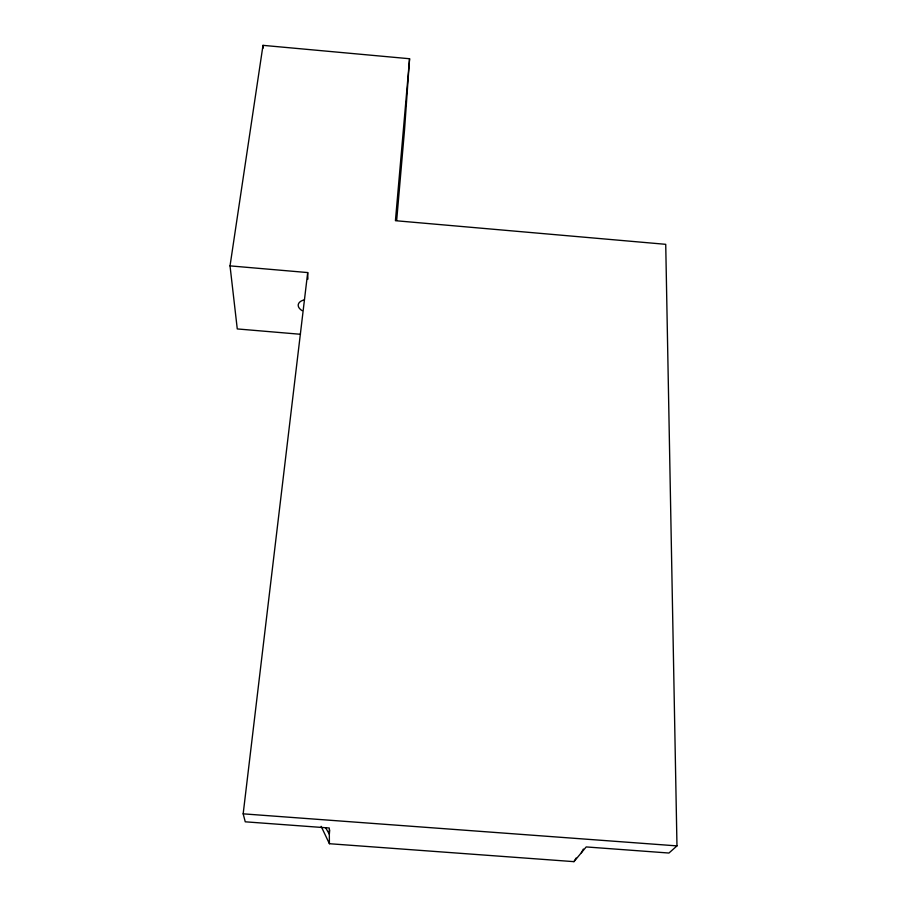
<?xml version="1.0" encoding="UTF-8"?>
<svg xmlns="http://www.w3.org/2000/svg" width="907" height="907" viewBox="0 0 907 907"><rect width="100%" height="100%" fill="white"/><g stroke="black" fill="none" stroke-linecap="round" stroke-linejoin="round"><path stroke-width="1.36" d="M300.478 334.275L237.271 328.935L230.027 265.876L263.007 45.35L409.579 58.74L404.522 130.075L396.676 220.39M409.579 58.74L395.429 220.696L665.727 244.323L676.973 845.891L668.935 853.034L586.194 846.934L573.961 861.65L329.411 843.714L321.146 826.345M329.717 829.996L329.332 834.236L325.851 828.102M329.411 843.714L329.275 828L245.253 821.81L243.167 813.84L307.7 272.565L230.027 265.876M581.353 852.773L583.36 849.054M573.961 861.65L576.104 858.033M243.167 813.84L676.973 845.891M263.007 45.35L263.177 48.139M307.7 272.565L307.892 279.175M302.144 310.682A13.004 6.973 7.4 0 1 304.446 299.832"/></g></svg>
